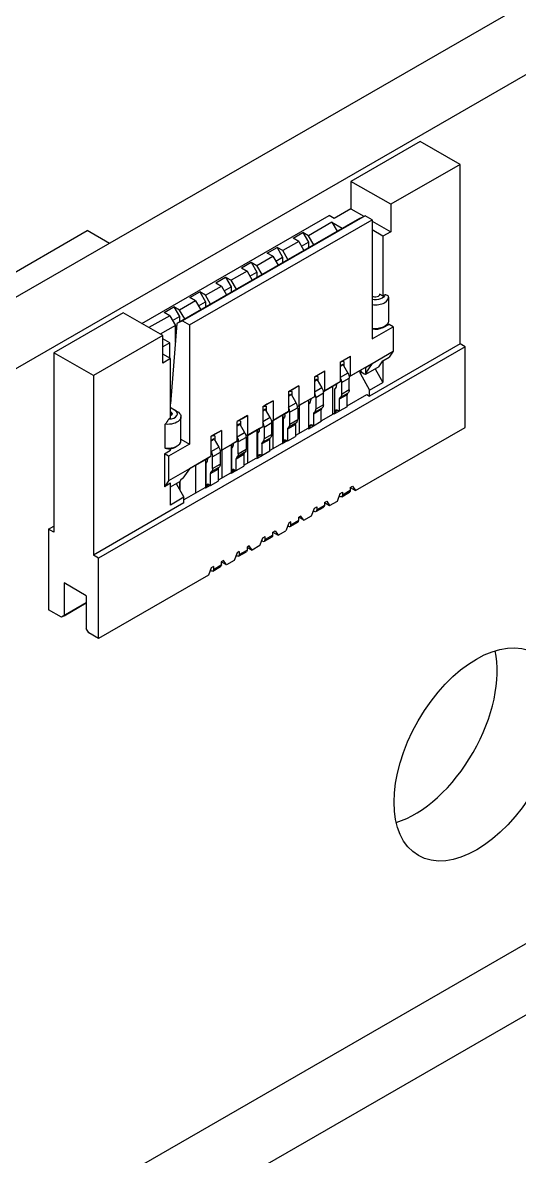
# Model space of a CAD drawing. Header units: millimetres. Extents: x 33 to 453, y 25 to 322.
# Drawn here: x 379.58 to 386.39, y 152.76 to 168.3 of the extents above; entities that cross this region are included whole.
import ezdxf

# ---------------------------------------------------------------- set-up
doc = ezdxf.new("R2010")
doc.units = ezdxf.units.MM
doc.layers.add('可见', color=7, linetype='Continuous')

msp = doc.modelspace()

# ---------------------------------------------------------------- linework, layer by layer
at = {"layer": '可见', "extrusion": (-1e-16, -0.817547, -0.575862)}
for p, q in [((407.982, 180.948), (363.01, 155.051)), ((387.234, 168.023), (363.859, 154.562)), ((385.036, 166.676), (384.085, 166.128)), ((385.581, 166.362), (385.036, 166.676)), ((385.581, 166.362), (384.63, 165.815)), ((385.581, 163.902), (385.581, 166.362)), ((384.085, 166.128), (384.085, 165.752)), ((384.63, 165.815), (384.085, 166.128)), ((384.63, 165.815), (384.63, 165.439)), ((381.216, 164.181), (383.785, 165.661)), ((384.278, 165.659), (381.775, 164.218)), ((383.856, 165.62), (383.785, 165.661)), ((384.085, 165.752), (383.856, 165.62)), ((384.085, 165.752), (384.261, 165.651)), ((384.201, 165.622), (384.278, 165.659)), ((384.375, 165.603), (384.278, 165.659)), ((384.201, 165.622), (381.698, 164.181)), ((381.872, 164.162), (384.375, 165.603)), ((383.824, 165.569), (383.503, 165.383)), ((383.824, 165.569), (383.966, 165.487)), ((383.824, 165.569), (383.895, 165.446)), ((384.375, 165.603), (384.375, 163.97)), ((384.375, 165.585), (384.63, 165.439)), ((376.432, 163.13), (380.469, 165.455)), ((380.773, 165.279), (380.469, 165.455)), ((383.29, 165.351), (383.425, 165.428)), ((383.368, 165.306), (383.29, 165.351)), ((383.503, 165.383), (383.425, 165.428)), ((383.425, 165.428), (383.502, 165.295)), ((383.574, 165.261), (383.503, 165.383)), ((384.524, 165.378), (384.375, 165.463)), ((384.63, 165.439), (384.524, 165.378)), ((384.524, 165.378), (384.524, 164.56)), ((382.937, 165.147), (383.071, 165.225)), ((383.149, 165.18), (383.071, 165.225)), ((383.071, 165.225), (383.148, 165.091)), ((383.368, 165.306), (383.149, 165.18)), ((383.368, 165.306), (383.439, 165.183)), ((383.407, 165.24), (383.502, 165.295)), ((383.502, 165.295), (383.502, 165.22)), ((382.796, 164.976), (383.015, 165.103)), ((383.015, 165.103), (382.937, 165.147)), ((383.015, 165.103), (383.086, 164.98)), ((383.053, 165.036), (383.148, 165.091)), ((383.148, 165.091), (383.148, 165.016)), ((383.22, 165.057), (383.149, 165.18)), ((382.661, 164.899), (382.442, 164.773)), ((382.583, 164.944), (382.718, 165.021)), ((382.583, 164.944), (382.661, 164.899)), ((382.661, 164.899), (382.732, 164.776)), ((382.7, 164.832), (382.795, 164.887)), ((382.718, 165.021), (382.796, 164.976)), ((382.718, 165.021), (382.795, 164.887)), ((382.795, 164.887), (382.795, 164.812)), ((382.866, 164.854), (382.796, 164.976)), ((382.23, 164.74), (382.364, 164.817)), ((382.23, 164.74), (382.308, 164.695)), ((382.364, 164.817), (382.442, 164.773)), ((382.364, 164.817), (382.441, 164.684)), ((382.513, 164.65), (382.442, 164.773)), ((381.876, 164.537), (382.011, 164.614)), ((382.088, 164.569), (382.011, 164.614)), ((382.011, 164.614), (382.088, 164.48)), ((382.088, 164.569), (382.308, 164.695)), ((382.308, 164.695), (382.378, 164.573)), ((382.346, 164.629), (382.441, 164.684)), ((382.441, 164.684), (382.441, 164.609)), ((384.48, 164.585), (384.48, 164.58)), ((384.48, 164.585), (384.524, 164.56)), ((384.524, 164.56), (384.55, 164.575)), ((381.954, 164.492), (381.735, 164.366)), ((381.954, 164.492), (381.876, 164.537)), ((381.954, 164.492), (382.025, 164.369)), ((381.992, 164.425), (382.088, 164.48)), ((382.159, 164.446), (382.088, 164.569)), ((382.088, 164.48), (382.088, 164.405)), ((384.6, 164.542), (384.6, 164.215)), ((380.96, 164.329), (380.009, 163.781)), ((381.504, 164.015), (380.96, 164.329)), ((381.601, 164.288), (381.315, 164.124)), ((381.523, 164.333), (381.657, 164.41)), ((381.601, 164.288), (381.523, 164.333)), ((381.601, 164.288), (381.678, 164.154)), ((381.639, 164.222), (381.734, 164.277)), ((381.735, 164.366), (381.657, 164.41)), ((381.657, 164.41), (381.734, 164.277)), ((381.734, 164.277), (381.734, 164.202)), ((381.806, 164.243), (381.735, 164.366)), ((381.678, 164.154), (381.47, 164.035)), ((381.698, 164.181), (381.611, 163.081)), ((381.678, 163.927), (381.678, 164.154)), ((381.775, 164.218), (381.698, 164.181)), ((381.775, 164.218), (381.872, 164.162)), ((381.872, 164.162), (381.872, 162.528)), ((384.375, 163.97), (384.665, 164.137)), ((384.512, 164.12), (384.547, 164.141)), ((384.518, 164.124), (384.524, 164.12)), ((384.609, 164.169), (384.524, 164.12)), ((384.524, 164.127), (384.524, 164.12)), ((384.665, 164.137), (384.609, 164.169)), ((384.665, 164.137), (384.665, 163.8)), ((381.504, 164.015), (380.553, 163.467)), ((381.504, 163.639), (381.504, 164.015)), ((381.603, 163.916), (381.504, 163.973)), ((385.652, 163.861), (380.624, 160.966)), ((381.603, 163.916), (381.504, 163.859)), ((381.603, 163.704), (381.603, 163.916)), ((385.581, 163.902), (384.34, 163.187)), ((384.375, 163.633), (384.665, 163.8)), ((384.665, 163.8), (384.609, 163.72)), ((385.652, 163.861), (385.581, 163.902)), ((385.652, 162.757), (385.652, 163.861)), ((380.009, 163.781), (380.009, 161.32)), ((380.553, 163.467), (380.009, 163.781)), ((381.611, 163.7), (381.504, 163.761)), ((381.611, 163.7), (381.504, 163.639)), ((381.611, 162.883), (381.611, 163.7)), ((383.937, 163.653), (384.078, 163.734)), ((383.937, 163.652), (383.993, 163.685)), ((383.937, 163.653), (383.937, 163.38)), ((383.985, 163.658), (383.949, 163.659)), ((383.985, 163.658), (383.985, 163.597)), ((383.993, 163.685), (384.078, 163.734)), ((384.078, 163.462), (384.078, 163.734)), ((384.465, 163.588), (384.524, 163.671)), ((384.524, 163.671), (384.609, 163.72)), ((384.524, 163.671), (384.524, 163.371)), ((383.583, 163.449), (383.725, 163.53)), ((383.64, 163.481), (383.725, 163.53)), ((383.725, 163.258), (383.725, 163.53)), ((383.968, 163.618), (383.937, 163.6)), ((383.976, 163.614), (383.937, 163.591)), ((384.04, 163.502), (383.937, 163.443)), ((383.976, 163.614), (383.968, 163.618)), ((383.976, 163.614), (384.04, 163.502)), ((384.282, 163.578), (384.059, 163.449)), ((384.078, 163.462), (384.375, 163.633)), ((384.209, 163.498), (384.208, 163.535)), ((384.209, 163.498), (384.233, 163.512)), ((384.209, 163.498), (384.34, 163.265)), ((384.282, 163.578), (384.375, 163.633)), ((384.375, 163.633), (384.282, 163.501)), ((384.465, 163.588), (384.282, 163.482)), ((384.282, 163.578), (384.282, 163.501)), ((384.303, 163.513), (384.282, 163.501)), ((384.303, 163.513), (384.282, 163.482)), ((384.417, 163.56), (384.524, 163.371)), ((380.553, 163.467), (380.553, 161.007)), ((383.371, 163.327), (383.23, 163.245)), ((383.371, 163.327), (383.286, 163.278)), ((383.371, 163.327), (383.371, 163.055)), ((383.583, 163.449), (383.64, 163.481)), ((383.583, 163.449), (383.583, 163.177)), ((383.614, 163.415), (383.583, 163.397)), ((383.622, 163.41), (383.583, 163.388)), ((383.632, 163.455), (383.596, 163.456)), ((383.622, 163.41), (383.614, 163.415)), ((383.622, 163.41), (383.686, 163.298)), ((383.632, 163.455), (383.632, 163.393)), ((383.887, 163.35), (383.706, 163.246)), ((383.937, 163.38), (383.725, 163.258)), ((383.937, 163.38), (383.87, 163.341)), ((383.87, 163.341), (383.887, 163.351)), ((383.887, 163.351), (383.887, 163.334)), ((383.955, 163.371), (384.061, 163.432)), ((383.955, 163.371), (383.955, 163.21)), ((384.078, 163.462), (384.059, 163.45)), ((384.061, 163.271), (384.061, 163.432)), ((384.34, 163.265), (384.524, 163.371)), ((383.23, 163.245), (383.286, 163.278)), ((383.23, 163.245), (383.23, 162.973)), ((383.23, 163.193), (383.26, 163.211)), ((383.23, 163.184), (383.268, 163.206)), ((383.242, 163.252), (383.278, 163.251)), ((383.26, 163.211), (383.268, 163.206)), ((383.333, 163.095), (383.268, 163.206)), ((383.278, 163.19), (383.278, 163.251)), ((383.583, 163.177), (383.371, 163.055)), ((383.583, 163.177), (383.516, 163.137)), ((383.686, 163.298), (383.583, 163.239)), ((383.601, 163.168), (383.707, 163.229)), ((383.725, 163.258), (383.705, 163.247)), ((383.707, 163.068), (383.707, 163.229)), ((383.83, 163.317), (383.83, 162.935)), ((383.862, 163.285), (383.871, 163.291)), ((383.862, 162.944), (383.862, 163.285)), ((384.031, 163.203), (383.924, 163.142)), ((383.935, 163.165), (384.041, 163.226)), ((384.061, 163.271), (383.955, 163.21)), ((384.031, 163.051), (384.303, 163.208)), ((384.031, 163.04), (384.031, 163.203)), ((384.303, 163.208), (384.34, 163.187)), ((384.34, 163.187), (384.34, 163.265)), ((381.618, 163.025), (381.611, 163.021)), ((381.618, 163.025), (381.665, 162.998)), ((382.876, 163.042), (383.018, 163.123)), ((382.933, 163.074), (382.876, 163.041)), ((382.876, 163.042), (382.876, 162.77)), ((382.889, 163.049), (382.925, 163.047)), ((382.925, 162.986), (382.925, 163.047)), ((383.018, 163.123), (382.933, 163.074)), ((383.018, 163.123), (383.018, 162.851)), ((383.23, 163.035), (383.333, 163.095)), ((383.354, 163.025), (383.247, 162.964)), ((383.534, 163.147), (383.352, 163.042)), ((383.352, 163.043), (383.371, 163.055)), ((383.354, 163.025), (383.354, 162.864)), ((383.374, 163.054), (383.374, 162.673)), ((383.502, 163.128), (383.502, 162.737)), ((383.508, 162.741), (383.508, 163.132)), ((383.508, 163.082), (383.517, 163.087)), ((383.508, 162.741), (383.508, 163.082)), ((383.516, 163.137), (383.534, 163.147)), ((383.534, 163.147), (383.534, 163.13)), ((383.581, 162.961), (383.687, 163.022)), ((383.601, 163.168), (383.601, 163.007)), ((383.707, 163.068), (383.601, 163.007)), ((383.924, 163.142), (383.924, 162.979)), ((384.031, 163.04), (383.924, 162.979)), ((381.611, 162.883), (381.585, 162.868)), ((381.611, 162.972), (381.616, 162.969)), ((381.616, 162.969), (381.616, 162.918)), ((381.666, 162.997), (381.701, 162.977)), ((381.754, 162.576), (381.754, 162.903)), ((382.664, 162.92), (382.523, 162.838)), ((382.579, 162.87), (382.523, 162.838)), ((382.579, 162.87), (382.664, 162.92)), ((382.664, 162.92), (382.664, 162.647)), ((382.907, 163.007), (382.876, 162.99)), ((382.915, 163.003), (382.876, 162.98)), ((382.979, 162.891), (382.876, 162.832)), ((382.915, 163.003), (382.907, 163.007)), ((382.979, 162.891), (382.915, 163.003)), ((383.18, 162.943), (382.999, 162.839)), ((383.23, 162.973), (383.018, 162.851)), ((383.148, 162.925), (383.148, 162.534)), ((383.154, 162.537), (383.154, 162.928)), ((383.164, 162.884), (383.154, 162.878)), ((383.154, 162.878), (383.154, 162.537)), ((383.163, 162.933), (383.23, 162.973)), ((383.18, 162.944), (383.163, 162.933)), ((383.18, 162.926), (383.18, 162.944)), ((383.247, 162.803), (383.247, 162.964)), ((383.247, 162.803), (383.354, 162.864)), ((383.677, 163), (383.571, 162.938)), ((383.571, 162.938), (383.571, 162.775)), ((383.677, 162.836), (383.677, 163)), ((383.677, 162.847), (383.847, 162.945)), ((383.856, 162.941), (383.847, 162.945)), ((383.856, 162.941), (383.923, 162.98)), ((383.869, 162.971), (383.868, 162.948)), ((383.903, 162.991), (383.869, 162.971)), ((383.924, 162.979), (383.904, 162.99)), ((381.537, 162.473), (381.537, 162.8)), ((382.31, 162.716), (382.169, 162.635)), ((382.226, 162.667), (382.31, 162.716)), ((382.31, 162.716), (382.31, 162.444)), ((382.523, 162.566), (382.523, 162.838)), ((382.523, 162.786), (382.553, 162.804)), ((382.523, 162.777), (382.561, 162.799)), ((382.571, 162.844), (382.535, 162.845)), ((382.561, 162.799), (382.553, 162.804)), ((382.561, 162.799), (382.626, 162.688)), ((382.571, 162.844), (382.571, 162.782)), ((382.827, 162.74), (382.645, 162.635)), ((382.664, 162.647), (382.876, 162.77)), ((382.795, 162.721), (382.795, 162.33)), ((382.801, 162.725), (382.801, 162.333)), ((382.809, 162.73), (382.876, 162.77)), ((382.809, 162.73), (382.827, 162.74)), ((382.827, 162.74), (382.827, 162.723)), ((382.894, 162.76), (383, 162.822)), ((382.894, 162.76), (382.894, 162.599)), ((382.998, 162.84), (383.018, 162.851)), ((383, 162.661), (383, 162.822)), ((383.02, 162.469), (383.02, 162.851)), ((383.217, 162.735), (383.323, 162.796)), ((383.217, 162.571), (383.217, 162.735)), ((383.333, 162.819), (383.227, 162.758)), ((383.323, 162.796), (383.323, 162.633)), ((383.494, 162.742), (383.323, 162.644)), ((383.502, 162.737), (383.494, 162.742)), ((383.502, 162.737), (383.569, 162.776)), ((383.55, 162.787), (383.515, 162.768)), ((383.515, 162.768), (383.515, 162.744)), ((383.571, 162.775), (383.551, 162.787)), ((383.677, 162.836), (383.571, 162.775)), ((384.145, 161.89), (385.652, 162.757)), ((381.754, 162.596), (381.872, 162.528)), ((382.226, 162.667), (382.169, 162.634)), ((382.169, 162.362), (382.169, 162.635)), ((382.169, 162.582), (382.2, 162.6)), ((382.169, 162.573), (382.208, 162.596)), ((382.218, 162.64), (382.182, 162.641)), ((382.208, 162.596), (382.2, 162.6)), ((382.208, 162.596), (382.272, 162.484)), ((382.218, 162.64), (382.218, 162.579)), ((382.31, 162.444), (382.523, 162.566)), ((382.523, 162.566), (382.455, 162.526)), ((382.523, 162.628), (382.626, 162.688)), ((382.646, 162.618), (382.54, 162.557)), ((382.54, 162.396), (382.54, 162.557)), ((382.664, 162.647), (382.645, 162.636)), ((382.646, 162.618), (382.646, 162.457)), ((382.666, 162.647), (382.666, 162.265)), ((382.801, 162.675), (382.81, 162.68)), ((382.801, 162.333), (382.801, 162.675)), ((382.97, 162.592), (382.864, 162.531)), ((382.874, 162.554), (382.98, 162.615)), ((383, 162.661), (382.894, 162.599)), ((382.97, 162.429), (382.97, 162.592)), ((383.216, 162.572), (383.148, 162.534)), ((383.161, 162.541), (383.162, 162.564)), ((383.162, 162.564), (383.196, 162.584)), ((383.197, 162.583), (383.217, 162.571)), ((383.217, 162.571), (383.323, 162.633)), ((381.526, 162.394), (381.611, 162.443)), ((381.526, 162.394), (381.526, 161.944)), ((381.582, 162.361), (381.526, 162.394)), ((381.872, 162.528), (381.582, 162.361)), ((381.611, 162.443), (381.611, 162.462)), ((381.666, 162.481), (381.701, 162.502)), ((382.169, 162.425), (382.272, 162.484)), ((382.293, 162.414), (382.187, 162.353)), ((382.473, 162.536), (382.291, 162.431)), ((382.31, 162.444), (382.291, 162.432)), ((382.293, 162.414), (382.293, 162.253)), ((382.313, 162.444), (382.313, 162.062)), ((382.441, 162.518), (382.441, 162.126)), ((382.447, 162.521), (382.447, 162.13)), ((382.457, 162.476), (382.447, 162.471)), ((382.447, 162.471), (382.447, 162.13)), ((382.473, 162.536), (382.455, 162.526)), ((382.473, 162.519), (382.473, 162.536)), ((382.626, 162.411), (382.52, 162.35)), ((382.54, 162.396), (382.646, 162.457)), ((382.864, 162.531), (382.864, 162.368)), ((382.97, 162.429), (382.864, 162.368)), ((383.14, 162.538), (382.97, 162.44)), ((383.14, 162.538), (383.148, 162.534)), ((381.582, 162.361), (381.582, 162.024)), ((382.12, 162.332), (381.87, 162.189)), ((382.169, 162.362), (381.872, 162.191)), ((381.959, 161.858), (381.959, 162.24)), ((382.088, 162.314), (382.088, 161.923)), ((382.094, 161.926), (382.094, 162.317)), ((382.103, 162.273), (382.094, 162.267)), ((382.094, 162.267), (382.094, 161.926)), ((382.169, 162.362), (382.102, 162.323)), ((382.12, 162.333), (382.102, 162.323)), ((382.12, 162.316), (382.12, 162.333)), ((382.187, 162.192), (382.187, 162.353)), ((382.187, 162.192), (382.293, 162.253)), ((382.51, 162.328), (382.616, 162.389)), ((382.51, 162.164), (382.51, 162.328)), ((382.616, 162.389), (382.616, 162.225)), ((382.616, 162.237), (382.787, 162.335)), ((382.787, 162.335), (382.795, 162.33)), ((382.795, 162.33), (382.862, 162.369)), ((382.842, 162.38), (382.808, 162.36)), ((382.808, 162.337), (382.808, 162.36)), ((382.864, 162.368), (382.844, 162.38)), ((381.872, 162.191), (381.582, 162.024)), ((381.872, 162.191), (381.779, 162.059)), ((382.157, 162.124), (382.263, 162.185)), ((382.157, 161.961), (382.157, 162.124)), ((382.273, 162.208), (382.167, 162.147)), ((382.263, 162.185), (382.263, 162.022)), ((382.433, 162.131), (382.263, 162.033)), ((382.441, 162.126), (382.433, 162.131)), ((382.509, 162.165), (382.441, 162.126)), ((382.455, 162.157), (382.454, 162.134)), ((382.455, 162.157), (382.489, 162.177)), ((382.49, 162.176), (382.51, 162.164)), ((382.51, 162.164), (382.616, 162.225)), ((381.582, 162.024), (381.526, 161.944)), ((381.611, 161.993), (381.526, 161.944)), ((381.611, 161.944), (381.736, 162.016)), ((381.611, 161.693), (381.611, 161.993)), ((381.688, 161.988), (381.794, 161.799)), ((381.734, 162.015), (381.734, 161.906)), ((381.758, 162.047), (381.736, 162.016)), ((381.74, 162.022), (381.74, 161.895)), ((381.758, 162.047), (381.779, 162.059)), ((382.08, 161.927), (381.794, 161.763)), ((382.088, 161.923), (382.08, 161.927)), ((382.155, 161.962), (382.088, 161.923)), ((382.101, 161.953), (382.1, 161.93)), ((382.101, 161.953), (382.135, 161.973)), ((382.136, 161.972), (382.157, 161.961)), ((382.157, 161.961), (382.263, 162.022)), ((384.075, 161.931), (384.105, 161.949)), ((384.075, 161.931), (384.075, 161.89)), ((384.075, 161.931), (384.145, 161.89)), ((384.105, 161.949), (384.145, 161.89)), ((381.794, 161.799), (381.611, 161.693)), ((381.794, 161.721), (381.794, 161.799)), ((383.898, 161.747), (383.938, 161.852)), ((383.933, 161.809), (383.924, 161.814)), ((383.938, 161.852), (383.969, 161.87)), ((383.958, 161.806), (384.064, 161.867)), ((384.075, 161.89), (383.969, 161.829)), ((383.969, 161.87), (383.969, 161.829)), ((381.794, 161.721), (380.553, 161.007)), ((383.544, 161.544), (383.585, 161.649)), ((383.585, 161.649), (383.615, 161.666)), ((383.605, 161.603), (383.711, 161.664)), ((383.721, 161.687), (383.615, 161.625)), ((383.615, 161.666), (383.615, 161.625)), ((383.721, 161.727), (383.752, 161.745)), ((383.721, 161.727), (383.721, 161.687)), ((383.721, 161.727), (383.792, 161.686)), ((383.752, 161.745), (383.792, 161.686)), ((383.792, 161.686), (383.898, 161.747)), ((383.262, 161.463), (383.231, 161.445)), ((383.262, 161.422), (383.368, 161.483)), ((383.262, 161.422), (383.262, 161.463)), ((383.398, 161.541), (383.368, 161.524)), ((383.368, 161.483), (383.368, 161.524)), ((383.438, 161.483), (383.368, 161.524)), ((383.438, 161.483), (383.398, 161.541)), ((383.438, 161.483), (383.544, 161.544)), ((383.58, 161.605), (383.57, 161.611)), ((379.938, 161.361), (380.009, 161.402)), ((380.009, 161.32), (379.938, 161.361)), ((379.938, 161.361), (379.938, 160.257)), ((383.014, 161.32), (383.045, 161.338)), ((383.014, 161.279), (383.014, 161.32)), ((383.014, 161.32), (383.085, 161.279)), ((383.045, 161.338), (383.085, 161.279)), ((383.085, 161.279), (383.191, 161.34)), ((383.231, 161.445), (383.191, 161.34)), ((383.216, 161.407), (383.226, 161.401)), ((383.251, 161.399), (383.357, 161.46)), ((382.837, 161.137), (382.877, 161.242)), ((382.873, 161.198), (382.863, 161.203)), ((382.877, 161.242), (382.908, 161.259)), ((382.898, 161.195), (383.004, 161.256)), ((383.014, 161.279), (382.908, 161.218)), ((382.908, 161.218), (382.908, 161.259)), ((380.624, 160.966), (380.553, 161.007)), ((382.524, 161.038), (382.484, 160.933)), ((382.509, 161), (382.519, 160.994)), ((382.554, 161.056), (382.524, 161.038)), ((382.544, 160.992), (382.65, 161.053)), ((382.554, 161.015), (382.661, 161.076)), ((382.554, 161.056), (382.554, 161.015)), ((382.691, 161.134), (382.661, 161.117)), ((382.661, 161.117), (382.661, 161.076)), ((382.661, 161.116), (382.731, 161.076)), ((382.731, 161.076), (382.691, 161.134)), ((382.837, 161.137), (382.731, 161.076)), ((380.624, 159.862), (380.624, 160.966)), ((382.201, 160.852), (382.17, 160.834)), ((382.191, 160.788), (382.297, 160.849)), ((382.201, 160.811), (382.307, 160.872)), ((382.201, 160.852), (382.201, 160.811)), ((382.338, 160.931), (382.307, 160.913)), ((382.307, 160.913), (382.307, 160.872)), ((382.378, 160.872), (382.307, 160.913)), ((382.378, 160.872), (382.338, 160.931)), ((382.484, 160.933), (382.378, 160.872)), ((382.13, 160.73), (380.624, 159.862)), ((382.17, 160.834), (382.13, 160.73)), ((382.156, 160.796), (382.166, 160.791)), ((380.15, 160.626), (380.15, 160.176)), ((380.454, 160.45), (380.15, 160.626)), ((380.454, 160.45), (380.454, 160.001)), ((380.115, 160.155), (379.938, 160.257)), ((380.454, 160.351), (380.115, 160.155)), ((380.15, 160.176), (380.454, 160.351)), ((380.15, 160.176), (380.115, 160.155)), ((394.078, 160.053), (377.322, 150.403)), ((380.49, 159.94), (380.454, 160.001)), ((380.624, 159.862), (380.49, 159.94)), ((395.141, 159.687), (378.17, 149.915))]:
    msp.add_line(p, q, dxfattribs=at)
at = {"layer": '可见'}
for centre, radius, start, end in [((384.507, 164.337), 0.242, 68.1418, 79.8529), ((382.504, 162.178), 1.149, 143.1251, 147.2652)]:
    msp.add_arc(centre, radius, start, end, dxfattribs=at)
at = {"layer": '可见', "extrusion": (-8e-16, 1e-16, -1)}
msp.add_arc((-381.627, 162.697), 0.242, 280.1471, 291.8582, dxfattribs=at)
at = {"layer": '可见'}
for centre, major_axis, ratio, start_param, end_param in [((384.418, 164.583), (-0.0625, 0), 0.575862, 0.822719, 3.219508), ((384.418, 164.542), (0.183, 0), 0.575862, 4.477273, 6.472212), ((383.817, 163.374), (-0.0499, 0.0867), 0.578093, 3.046895, 3.928925), ((384.066, 163.183), (-0.025, 0.0433), 0.578093, 0.015004, 0.787332), ((383.177, 163.005), (-0.0499, 0.0867), 0.578093, 3.928925, 4.653539), ((383.283, 163.066), (-0.0499, 0.0867), 0.578093, 3.928925, 4.714323), ((383.463, 163.171), (-0.0499, 0.0867), 0.578093, 3.046895, 3.928925), ((383.712, 162.979), (-0.025, 0.0433), 0.578093, 0.015004, 0.787332), ((383.96, 163.122), (-0.025, 0.0433), 0.578093, 0.015004, 0.787332), ((381.572, 162.944), (-0.133, 0), 0.575862, 1.669877, 3.926991), ((382.929, 162.862), (-0.0499, 0.0867), 0.578093, 3.928925, 4.714323), ((383.283, 162.905), (-0.0499, 0.0867), 0.578093, 3.156597, 3.928925), ((383.606, 162.918), (-0.025, 0.0433), 0.578093, 0.015004, 0.787332), ((383.904, 162.949), (-0.025, 0.0433), 0.578093, -0.783464, 0.752425), ((382.823, 162.801), (-0.0499, 0.0867), 0.578093, 3.928925, 4.653539), ((383.177, 162.844), (-0.0499, 0.0867), 0.578093, 3.156597, 3.928925), ((383.551, 162.746), (-0.025, 0.0433), 0.578093, -0.783464, 0.752425), ((381.572, 162.576), (-0.182, 0), 0.575862, 1.381769, 3.141593), ((382.823, 162.64), (-0.0499, 0.0867), 0.578093, 3.156597, 3.928925), ((382.929, 162.701), (-0.0499, 0.0867), 0.578093, 3.156597, 3.928925), ((381.572, 162.535), (-0.132, 0), 0.575862, 1.669877, 2.360047), ((382.402, 162.56), (-0.0499, 0.0867), 0.578093, 3.046895, 3.928925), ((382.652, 162.368), (-0.025, 0.0433), 0.578093, 0.015004, 0.787332), ((382.049, 162.356), (-0.0499, 0.0867), 0.578093, 3.046895, 3.928925), ((382.546, 162.307), (-0.025, 0.0433), 0.578093, 0.015004, 0.787332), ((382.192, 162.104), (-0.025, 0.0433), 0.578093, 0.015004, 0.787332), ((382.298, 162.165), (-0.025, 0.0433), 0.578093, 0.015004, 0.787332), ((382.49, 162.135), (-0.025, 0.0433), 0.578093, -0.783464, 0.752425), ((382.136, 161.931), (-0.025, 0.0433), 0.578093, -0.783464, 0.752425), ((383.332, 161.503), (-0.025, 0.0433), 0.578093, 3.141593, 3.928925), ((383.226, 161.442), (-0.025, 0.0433), 0.578093, 2.358128, 3.928925), ((382.873, 161.239), (-0.025, 0.0433), 0.578093, 2.358128, 3.928925), ((382.979, 161.3), (-0.025, 0.0433), 0.578093, 3.141593, 3.928925), ((385.807, 158.274), (0.798, 1.387), 0.578093, 3.141593, 9.424778), ((384.959, 158.762), (0.798, 1.387), 0.578093, 3.699377, 5.725401)]:
    msp.add_ellipse(centre, major_axis=major_axis, ratio=ratio, start_param=start_param, end_param=end_param, dxfattribs=at)
at = {"layer": '可见', "extrusion": (0, 0, -1)}
msp.add_ellipse((384.418, 164.583), major_axis=(0.133, 0), ratio=0.575862, start_param=0.099081, end_param=1.897437, dxfattribs=at)
at = {"layer": '可见', "extrusion": (-5e-16, 1e-16, -1)}
msp.add_ellipse((384.418, 164.215), major_axis=(0.182, 0), ratio=0.575862, start_param=0, end_param=1.805912, dxfattribs=at)
at = {"layer": '可见', "extrusion": (-8e-16, 0, -1)}
msp.add_ellipse((384.418, 164.174), major_axis=(-0.132, 0), ratio=0.575862, start_param=3.923138, end_param=5.03903, dxfattribs=at)
at = {"layer": '可见', "extrusion": (-4e-16, -2e-16, -1)}
for centre, major_axis, start_param, end_param in [((383.99, 163.473), (-0.0499, 0.0867), 1.568863, 2.354261), ((384.259, 163.55), (-0.0374, 0.065), 3.476869, 4.873648), ((383.884, 163.412), (-0.0499, 0.0867), 1.629647, 2.354261), ((383.636, 163.269), (-0.0499, 0.0867), 1.568863, 2.354261), ((382.47, 162.598), (-0.0499, 0.0867), 1.629647, 2.354261), ((382.116, 162.394), (-0.0499, 0.0867), 1.629647, 2.354261)]:
    msp.add_ellipse(centre, major_axis=major_axis, ratio=0.578093, start_param=start_param, end_param=end_param, dxfattribs=at)
at = {"layer": '可见', "extrusion": (-3e-16, -2e-16, -1)}
for centre, major_axis, start_param, end_param in [((383.53, 163.208), (-0.0499, 0.0867), 1.629647, 2.354261), ((383.884, 163.251), (-0.0499, 0.0867), 2.354261, 3.126588), ((383.99, 163.312), (-0.0499, 0.0867), 2.354261, 3.126588), ((383.636, 163.108), (-0.0499, 0.0867), 2.354261, 3.126588), ((383.53, 163.047), (-0.0499, 0.0867), 2.354261, 3.126588), ((383.253, 162.714), (-0.025, 0.0433), -0.787332, -0.015004), ((383.359, 162.776), (-0.025, 0.0433), -0.787332, -0.015004), ((382.576, 162.659), (-0.0499, 0.0867), 1.568863, 2.354261), ((382.899, 162.511), (-0.025, 0.0433), -0.787332, -0.015004), ((383.005, 162.572), (-0.025, 0.0433), -0.787332, -0.015004), ((382.222, 162.455), (-0.0499, 0.0867), 1.568863, 2.354261), ((382.47, 162.437), (-0.0499, 0.0867), 2.354261, 3.126588), ((382.576, 162.498), (-0.0499, 0.0867), 2.354261, 3.126588), ((382.222, 162.294), (-0.0499, 0.0867), 2.354261, 3.126588), ((382.116, 162.233), (-0.0499, 0.0867), 2.354261, 3.126588), ((383.933, 161.849), (-0.025, 0.0433), 2.354261, 3.925057), ((384.039, 161.911), (-0.025, 0.0433), 2.354261, 3.141593), ((383.58, 161.646), (-0.025, 0.0433), 2.354261, 3.925057), ((383.686, 161.707), (-0.025, 0.0433), 2.354261, 3.141593), ((382.519, 161.035), (-0.025, 0.0433), 2.354261, 3.925057), ((382.625, 161.096), (-0.025, 0.0433), 2.354261, 3.141593), ((382.272, 160.893), (-0.025, 0.0433), 2.354261, 3.141593), ((382.166, 160.831), (-0.025, 0.0433), 2.354261, 3.925057)]:
    msp.add_ellipse(centre, major_axis=major_axis, ratio=0.578093, start_param=start_param, end_param=end_param, dxfattribs=at)
at = {"layer": '可见', "extrusion": (-5e-16, -1e-16, -1)}
msp.add_ellipse((381.572, 162.903), major_axis=(0.182, 0), ratio=0.575862, start_param=-0.781546, end_param=1.759823, dxfattribs=at)
at = {"layer": '可见', "extrusion": (0, -2e-16, -1)}
msp.add_ellipse((381.572, 162.944), major_axis=(-0.0625, 0), ratio=0.575862, start_param=2.356194, end_param=4.04077, dxfattribs=at)
at = {"layer": '可见', "extrusion": (-1e-16, -1e-16, -1)}
for centre in [(383.109, 162.967), (382.756, 162.764)]:
    msp.add_ellipse(centre, major_axis=(-0.0499, 0.0867), ratio=0.578093, start_param=2.354261, end_param=3.23629, dxfattribs=at)
at = {"layer": '可见', "extrusion": (-2e-16, -1e-16, -1)}
for centre in [(383.197, 162.542), (382.844, 162.339)]:
    msp.add_ellipse(centre, major_axis=(-0.025, 0.0433), ratio=0.578093, start_param=-0.752425, end_param=0.783464, dxfattribs=at)

doc.saveas('drawing.dxf')
